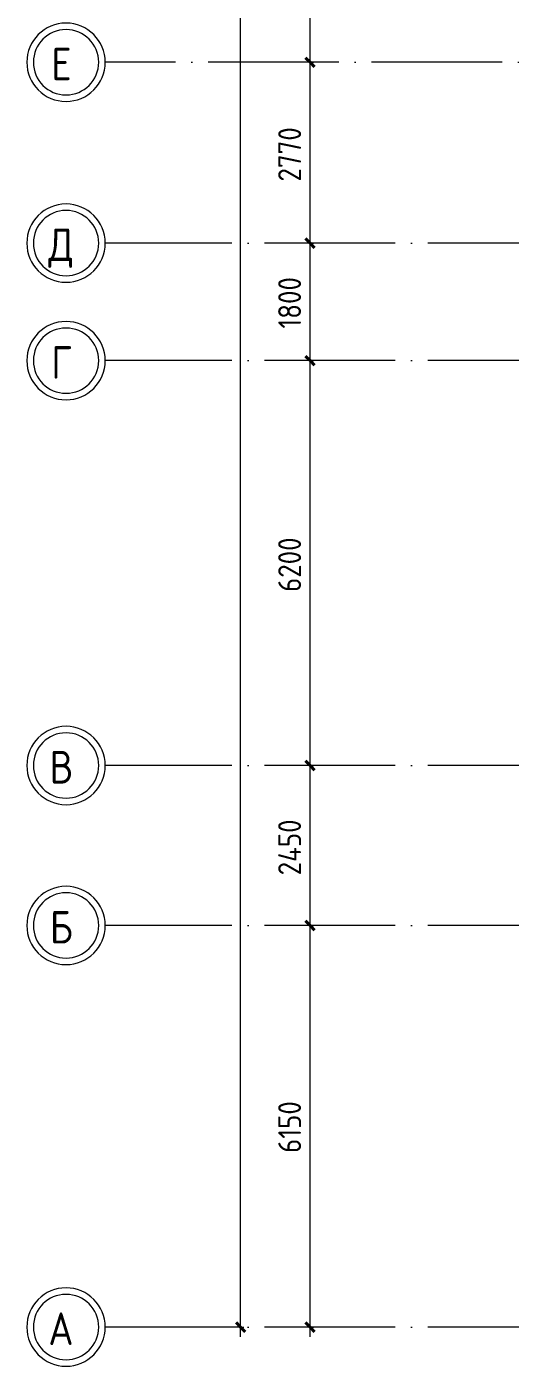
# Model space of a CAD drawing. Header units: millimetres. Extents: x -88595 to 880822, y -1054509 to -148035.
# Drawn here: x 138191 to 145590, y -283452 to -262939 of the extents above; entities that cross this region are included whole.
import ezdxf

# ---------------------------------------------------------------- set-up
doc = ezdxf.new("R2010")
doc.units = ezdxf.units.MM
doc.linetypes.add('ADSK_Линия сетки', pattern=[25, 20, -2.5, 0, -2.5])
for name, color, linetype, lineweight in [('Оборудование', 7, 'Continuous', 18), ('Оси', 7, 'Continuous', 9), ('Размеры', 7, 'Continuous', 9)]:
    doc.layers.add(name, color=color, linetype=linetype, lineweight=lineweight)
doc.styles.add('GOST Common_2', font='GOST_Common.ttf', dxfattribs={"width": 0.9, "height": 350})
doc.styles.add('GOST Common_4', font='GOST_Common.ttf', dxfattribs={"width": 0.9, "height": 3.5})

# ---------------------------------------------------------------- blocks, each defined once
blk = doc.blocks.new('1 этаж')
at = {"layer": 'Оси', "linetype": 'ADSK_Линия сетки', "ltscale": 100}
for p, q in [((221600, 664833), (175520, 664833)), ((252460, 662063), (175520, 662063)), ((252460, 660263), (175520, 660263)), ((252460, 654063), (175520, 654063)), ((252460, 651613), (175520, 651613)), ((252460, 645463), (175520, 645463))]:
    blk.add_line(p, q, dxfattribs=at)
at = {"layer": 'Оси', "lineweight": 20}
for centre, radius, start, end in [((174920, 664833), 600, 90, 270), ((174920, 664833), 500, 90, 270), ((174920, 664833), 600, 270, 90), ((174920, 664833), 500, 270, 90), ((174920, 662063), 600, 90, 270), ((174920, 662063), 600, 270, 90), ((174920, 662063), 500, 90, 270), ((174920, 662063), 500, 270, 90), ((174920, 660263), 600, 90, 270), ((174920, 660263), 500, 90, 270), ((174920, 660263), 600, 270, 90), ((174920, 660263), 500, 270, 90), ((174920, 654063), 600, 90, 270), ((174920, 654063), 600, 270, 90), ((174920, 654063), 500, 90, 270), ((174920, 654063), 500, 270, 90), ((174920, 651613), 600, 90, 270), ((174920, 651613), 600, 270, 90), ((174920, 651613), 500, 90, 270), ((174920, 651613), 500, 270, 90), ((174920, 645463), 600, 90, 270), ((174920, 645463), 500, 90, 270), ((174920, 645463), 600, 270, 90), ((174920, 645463), 500, 270, 90)]:
    blk.add_arc(centre, radius, start, end, dxfattribs=at)
at = {"layer": 'Размеры', "lineweight": 20}
for p, q in [((177593, 645313), (177593, 692613)), ((178656, 664833), (178656, 668763)), ((178656, 664833), (178506, 664833)), ((178656, 664833), (178506, 664833)), ((178656, 662063), (178656, 664833)), ((178656, 664833), (178706, 664833)), ((178656, 664833), (178706, 664833)), ((178656, 662063), (178506, 662063)), ((178656, 662063), (178506, 662063)), ((178656, 660263), (178656, 662063)), ((178656, 662063), (178706, 662063)), ((178656, 662063), (178706, 662063)), ((178656, 660263), (178506, 660263)), ((178656, 660263), (178506, 660263)), ((178656, 654063), (178656, 660263)), ((178656, 660263), (178706, 660263)), ((178656, 660263), (178706, 660263)), ((178656, 654063), (178506, 654063)), ((178656, 654063), (178506, 654063)), ((178656, 651613), (178656, 654063)), ((178656, 654063), (178706, 654063)), ((178656, 654063), (178706, 654063)), ((178656, 651613), (178506, 651613)), ((178656, 651613), (178506, 651613)), ((178656, 645313), (178656, 651613)), ((178656, 651613), (178706, 651613)), ((178656, 651613), (178706, 651613)), ((177593, 645463), (177443, 645463)), ((177593, 645463), (177643, 645463)), ((178656, 645463), (178506, 645463)), ((178656, 645463), (178706, 645463))]:
    blk.add_line(p, q, dxfattribs=at)
at = {"layer": 'Размеры', "lineweight": 40}
for p, q in [((178656, 664833), (178585, 664903)), ((178656, 664833), (178585, 664903)), ((178656, 664833), (178726, 664762)), ((178656, 664833), (178726, 664762)), ((178656, 662063), (178585, 662133)), ((178656, 662063), (178585, 662133)), ((178656, 662063), (178726, 661992)), ((178656, 662063), (178726, 661992)), ((178656, 660263), (178585, 660333)), ((178656, 660263), (178585, 660333)), ((178656, 660263), (178726, 660192)), ((178656, 660263), (178726, 660192)), ((178656, 654063), (178585, 654133)), ((178656, 654063), (178585, 654133)), ((178656, 654063), (178726, 653992)), ((178656, 654063), (178726, 653992)), ((178656, 651613), (178585, 651683)), ((178656, 651613), (178585, 651683)), ((178656, 651613), (178726, 651542)), ((178656, 651613), (178726, 651542)), ((177593, 645463), (177522, 645533)), ((177593, 645463), (177664, 645392)), ((178656, 645463), (178585, 645533)), ((178656, 645463), (178726, 645392))]:
    blk.add_line(p, q, dxfattribs=at)
at = {"layer": 'Оси', "style": 'GOST Common_2', "width": 0.9}
for s, p in [('Е', (174694, 664557)), ('Д', (174649, 661787)), ('Г', (174694, 659987)), ('В', (174670, 653787)), ('Б', (174673, 651337)), ('А', (174649, 645187))]:
    blk.add_text(s, height=500, dxfattribs=at).set_placement(p)
at = {"layer": 'Размеры', "lineweight": 20, "char_height": 350, "attachment_point": 1, "rotation": 90, "line_spacing_factor": 1.022761, "style": 'GOST Common_4'}
for s, insert, width in [('2770', (178168, 663006), 1059.58), ('1800', (178168, 660754), 980.83), ('6200', (178168, 656721), 1059.58), ('2450', (178168, 652381), 1095.38), ('6150', (178168, 648129), 980.83)]:
    blk.add_mtext(s, dxfattribs=dict(at, insert=insert, width=width))

msp = doc.modelspace()

# ---------------------------------------------------------------- block references
at = {"layer": 'Оборудование', "color": 5, "true_color": 0x0000ff}
msp.add_blockref('1 этаж', (-36129, -928315), dxfattribs=at)

doc.saveas('drawing.dxf')
